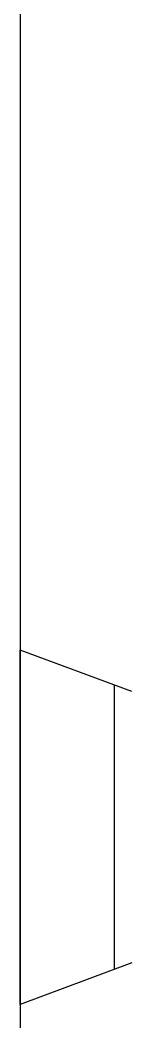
# Model space of a CAD drawing. Extents: x 152195838 to 160350639, y 364657247 to 370318102.
# Drawn here: x 157592214 to 157592237.7, y 365021617 to 365021829.1 of the extents above; entities that cross this region are included whole.
import ezdxf

# ---------------------------------------------------------------- set-up
doc = ezdxf.new("R2010")
doc.units = 0
doc.header["$MEASUREMENT"] = 0
doc.layers.get('0').update_dxf_attribs({"linetype": 'CONTINUOUS'})
doc.layers.add('XR-PLAN$0$자동도어', color=4, linetype='CONTINUOUS')

# ---------------------------------------------------------------- blocks, each defined once
blk = doc.blocks.new('sa9w7er')
at = {"layer": 'XR-PLAN$0$자동도어', "linetype": 'Continuous'}
for p, q in [((1987973.42, 837653.57), (1987964.63, 837629.84)), ((1987973.42, 837653.57), (1987964.63, 837629.84)), ((1988030.84, 837653.57), (1988039.63, 837629.84)), ((1988030.84, 837653.57), (1988039.63, 837629.84)), ((1987972.04, 837649.84), (1988032.22, 837649.84)), ((1987972.04, 837649.84), (1988032.22, 837649.84)), ((1989165.38, 837629.84), (1987926.25, 837629.84)), ((1989165.38, 837629.84), (1987926.25, 837629.84)), ((1987964.63, 837629.84), (1988039.63, 837629.84)), ((1987964.63, 837629.84), (1988039.63, 837629.84))]:
    blk.add_line(p, q, dxfattribs=at)

msp = doc.modelspace()

# ---------------------------------------------------------------- block references
at = {"linetype": 'Continuous', "ltscale": 5, "xscale": -1, "rotation": 270}
msp.add_blockref('sa9w7er', (156754584.1707, 363033656.1222), dxfattribs=at)

doc.saveas('drawing.dxf')
